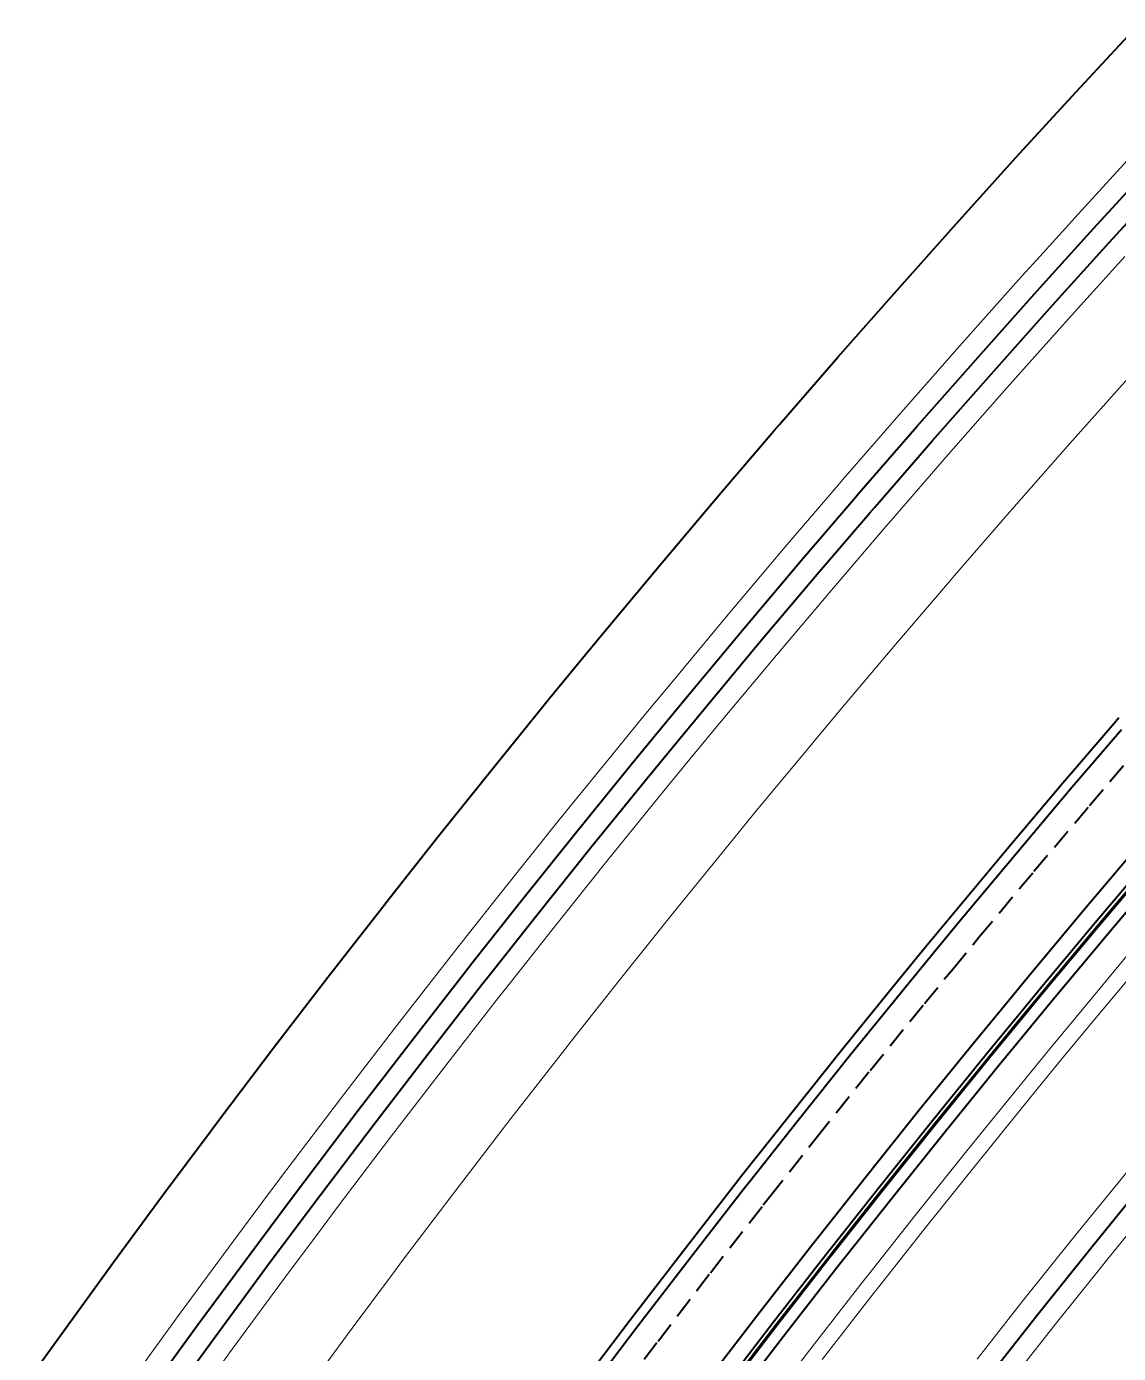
# Model space of a CAD drawing. Header units: feet. Extents: x 85617 to 85865, y 436878 to 437298.
# Drawn here: x 85679.22 to 85705.19, y 437160.86 to 437192.42 of the extents above; entities that cross this region are included whole.
import ezdxf

# ---------------------------------------------------------------- set-up
doc = ezdxf.new("R2010")
doc.units = ezdxf.units.FT
doc.header["$MEASUREMENT"] = 0
for name, pattern in [('( Dashed )', [0.75, 0.5, -0.25]), ('AM-AS', [16, 10, -2, 2, -2]), ('BV-GELEIDERAIL', [16, 10, -3, -3]), ('VW-3-3_STREEP15-N', [6, 3, -3]), ('VW-DOORGETROKKEN_015-N', [0])]:
    doc.linetypes.add(name, pattern=pattern)
for name, color, linetype, lineweight in [('N-WE-AM-AS-G', 10, 'AM-AS', 13), ('N-WE-BV-GELEIDECONSTRUCTIE_ACHTERZIJDE-G', 210, 'Continuous', 40), ('N-WE-BV-GELEIDECONSTRUCTIE_GELEIDERAIL-G', 210, 'BV-GELEIDERAIL', 40), ('N-WE-BV-GELEIDECONSTRUCTIE_UITBUIGING-G', 30, '( Dashed )', 40), ('N-WE-BV-GELEIDECONSTRUCTIE_VOORZIJDE-G', 210, 'Continuous', 40), ('N-WE-GW-BERM-G', 90, 'Continuous', 40), ('N-WE-GW-GRONDWERKLIJN_TEEN-G', 90, 'Continuous', 0), ('N-WE-GW-WATERGANG_BODEM-G', 90, 'Continuous', 40), ('N-WE-GW-WATERGANG_INSTEEK-G', 90, 'Continuous', 40), ('N-WE-GW-WATERGANG_WATERLIJN_WINTERPEIL-G', 7, 'Continuous', 0), ('N-WE-GW-ZANDLIJN-G', 20, 'Continuous', 40), ('N-WE-VH-KANTVERHARDING-G', 7, 'Continuous', 0), ('N-WE-VH-VERHARDING_KNIKLIJN-G', 251, 'Continuous', 40), ('N-WE-VW-MARKERING_LANGS_STREEP_33_015-G', 7, 'VW-3-3_STREEP15-N', 0), ('N-WE-VW-MARKERING_LANGS_STREEP_DOORGETROKKEN_015-G', 7, 'VW-DOORGETROKKEN_015-N', 0)]:
    doc.layers.add(name, color=color, linetype=linetype, lineweight=lineweight)

msp = doc.modelspace()

# ---------------------------------------------------------------- linework, layer by layer
at = {"layer": 'N-WE-AM-AS-G'}
msp.add_polyline3d([(85701.425, 437159.443, 3), (85702.969, 437161.409, 3), (85704.53, 437163.363, 3), (85706.106, 437165.303, 3)], dxfattribs=at)
at = {"layer": 'N-WE-BV-GELEIDECONSTRUCTIE_ACHTERZIJDE-G'}
for points in [[(85695.428, 437160.244, 2.804), (85696.668, 437161.858, 2.804), (85697.918, 437163.463, 2.804), (85698.076, 437163.665, 2.804), (85699.179, 437165.061, 2.804), (85700.45, 437166.65, 2.804), (85701.732, 437168.23, 2.804), (85702.402, 437169.048, 2.804), (85703.024, 437169.802, 2.804), (85704.327, 437171.365, 2.804), (85705.641, 437172.919, 2.804)], [(85695.428, 437160.244, 3.594), (85696.668, 437161.858, 3.594), (85697.918, 437163.463, 3.594), (85698.076, 437163.665, 3.594), (85699.179, 437165.061, 3.594), (85700.45, 437166.65, 3.594), (85701.732, 437168.23, 3.594), (85702.402, 437169.048, 3.594), (85703.024, 437169.802, 3.594), (85704.327, 437171.365, 3.594), (85705.641, 437172.919, 3.594)]]:
    msp.add_polyline3d(points, dxfattribs=at)
at = {"layer": 'N-WE-BV-GELEIDECONSTRUCTIE_GELEIDERAIL-G'}
msp.add_polyline3d([(85695.746, 437160.001, 2.824), (85696.984, 437161.613, 2.824), (85698.233, 437163.217, 2.824), (85698.39, 437163.418, 2.824), (85699.492, 437164.812, 2.824), (85700.761, 437166.399, 2.824), (85702.042, 437167.977, 2.824), (85702.711, 437168.794, 2.824), (85703.332, 437169.547, 2.824), (85704.634, 437171.108, 2.824), (85705.945, 437172.66, 2.824)], dxfattribs=at)
at = {"layer": 'N-WE-BV-GELEIDECONSTRUCTIE_UITBUIGING-G'}
msp.add_polyline3d([(85693.001, 437159.523, 2.729), (85694.236, 437161.153, 2.729), (85695.481, 437162.775, 2.729), (85696.737, 437164.389, 2.729), (85696.896, 437164.591, 2.729), (85698.004, 437165.994, 2.729), (85699.282, 437167.591, 2.729), (85700.57, 437169.179, 2.729), (85701.244, 437170.001, 2.729), (85701.869, 437170.758, 2.729), (85703.178, 437172.329, 2.729), (85704.498, 437173.891, 2.729), (85705.713, 437175.311, 2.729)], dxfattribs=at)
at = {"layer": 'N-WE-BV-GELEIDECONSTRUCTIE_VOORZIJDE-G'}
for points in [[(85696.064, 437159.759, 2.844), (85697.301, 437161.368, 2.844), (85698.547, 437162.97, 2.844), (85698.705, 437163.171, 2.844), (85699.805, 437164.563, 2.844), (85701.073, 437166.148, 2.844), (85702.352, 437167.724, 2.844), (85703.02, 437168.54, 2.844), (85703.641, 437169.292, 2.844), (85704.94, 437170.851, 2.844), (85706.25, 437172.401, 2.844)], [(85696.064, 437159.759, 3.594), (85697.301, 437161.368, 3.594), (85698.547, 437162.97, 3.594), (85698.705, 437163.171, 3.594), (85699.805, 437164.563, 3.594), (85701.073, 437166.148, 3.594), (85702.352, 437167.724, 3.594), (85703.02, 437168.54, 3.594), (85703.641, 437169.292, 3.594), (85704.94, 437170.851, 3.594), (85706.25, 437172.401, 3.594)]]:
    msp.add_polyline3d(points, dxfattribs=at)
at = {"layer": 'N-WE-GW-BERM-G'}
msp.add_polyline3d([(85692.521, 437159.884, 2.699), (85693.758, 437161.517, 2.699), (85695.006, 437163.142, 2.699), (85696.265, 437164.759, 2.699), (85696.424, 437164.962, 2.699), (85697.535, 437166.367, 2.699), (85698.815, 437167.967, 2.699), (85700.105, 437169.558, 2.699), (85700.781, 437170.382, 2.699), (85701.407, 437171.141, 2.699), (85702.719, 437172.715, 2.699), (85704.041, 437174.28, 2.699), (85705.259, 437175.702, 2.699)], dxfattribs=at)
at = {"layer": 'N-WE-GW-GRONDWERKLIJN_TEEN-G'}
msp.add_polyline3d([(85685.723, 437159.78, 0), (85686.96, 437161.458, 0), (85687.871, 437162.681, 0), (85688.207, 437163.129, 0), (85689.466, 437164.791, 0), (85690.736, 437166.444, 0), (85692.017, 437168.089, 0), (85692.179, 437168.296, 0), (85693.309, 437169.726, 0), (85694.611, 437171.354, 0), (85695.925, 437172.973, 0), (85696.612, 437173.811, 0), (85697.249, 437174.583, 0), (85698.584, 437176.185, 0), (85699.929, 437177.777, 0), (85701.168, 437179.225, 0), (85701.286, 437179.361, 0), (85702.652, 437180.935, 0), (85704.029, 437182.501, 0), (85705.417, 437184.057, 0)], dxfattribs=at)
at = {"layer": 'N-WE-GW-WATERGANG_BODEM-G'}
for points in [[(85682.065, 437159.848, -1.25), (85683.302, 437161.551, -1.25), (85684.55, 437163.245, -1.25), (85685.471, 437164.48, -1.25), (85685.81, 437164.932, -1.25), (85687.081, 437166.61, -1.25), (85688.363, 437168.279, -1.25), (85689.656, 437169.94, -1.25), (85689.819, 437170.148, -1.25), (85690.96, 437171.592, -1.25), (85692.275, 437173.236, -1.25), (85693.601, 437174.871, -1.25), (85694.295, 437175.717, -1.25), (85694.938, 437176.496, -1.25), (85696.286, 437178.113, -1.25), (85697.644, 437179.721, -1.25), (85698.895, 437181.183, -1.25), (85699.013, 437181.32, -1.25), (85700.393, 437182.91, -1.25), (85701.784, 437184.49, -1.25), (85703.184, 437186.061, -1.25), (85703.618, 437186.543, -1.25), (85704.596, 437187.623, -1.25), (85706.017, 437189.175, -1.25)], [(85682.47, 437159.555, -1.25), (85683.705, 437161.256, -1.25), (85684.952, 437162.948, -1.25), (85685.871, 437164.18, -1.25), (85686.209, 437164.631, -1.25), (85687.478, 437166.307, -1.25), (85688.758, 437167.974, -1.25), (85690.049, 437169.632, -1.25), (85690.212, 437169.84, -1.25), (85691.351, 437171.281, -1.25), (85692.664, 437172.922, -1.25), (85693.988, 437174.554, -1.25), (85694.681, 437175.399, -1.25), (85695.323, 437176.178, -1.25), (85696.669, 437177.792, -1.25), (85698.025, 437179.397, -1.25), (85699.274, 437180.856, -1.25), (85699.392, 437180.993, -1.25), (85700.77, 437182.581, -1.25), (85702.158, 437184.158, -1.25), (85703.557, 437185.727, -1.25), (85703.99, 437186.208, -1.25), (85704.966, 437187.286, -1.25), (85706.385, 437188.836, -1.25)]]:
    msp.add_polyline3d(points, dxfattribs=at)
at = {"layer": 'N-WE-GW-WATERGANG_INSTEEK-G'}
msp.add_polyline3d([(85679.217, 437160.168, 0), (85680.037, 437161.31, 0), (85681.284, 437163.027, 0), (85682.542, 437164.735, 0), (85683.47, 437165.979, 0), (85683.812, 437166.435, 0), (85685.093, 437168.126, 0), (85686.385, 437169.809, 0), (85687.688, 437171.483, 0), (85687.853, 437171.692, 0), (85689.003, 437173.148, 0), (85690.328, 437174.804, 0), (85691.665, 437176.452, 0), (85692.364, 437177.305, 0), (85693.012, 437178.091, 0), (85694.371, 437179.72, 0), (85695.74, 437181.341, 0), (85697.001, 437182.814, 0), (85697.12, 437182.952, 0), (85698.511, 437184.555, 0), (85699.912, 437186.147, 0), (85701.324, 437187.731, 0), (85701.761, 437188.217, 0), (85702.747, 437189.305, 0), (85704.18, 437190.87, 0), (85705.623, 437192.424, 0)], dxfattribs=at)
at = {"layer": 'N-WE-GW-WATERGANG_WATERLIJN_WINTERPEIL-G'}
for points in [[(85681.659, 437160.14, -1), (85682.898, 437161.846, -1), (85684.149, 437163.543, -1), (85685.07, 437164.78, -1), (85685.41, 437165.232, -1), (85686.683, 437166.913, -1), (85687.967, 437168.585, -1), (85689.262, 437170.249, -1), (85689.426, 437170.457, -1), (85690.569, 437171.904, -1), (85691.886, 437173.55, -1), (85693.214, 437175.187, -1), (85693.909, 437176.034, -1), (85694.553, 437176.815, -1), (85695.903, 437178.435, -1), (85697.263, 437180.045, -1), (85698.516, 437181.509, -1), (85698.635, 437181.646, -1), (85700.017, 437183.239, -1), (85701.409, 437184.821, -1), (85702.812, 437186.395, -1), (85703.247, 437186.878, -1), (85704.226, 437187.959, -1), (85705.65, 437189.514, -1)], [(85682.876, 437159.263, -1), (85684.109, 437160.96, -1), (85685.353, 437162.65, -1), (85686.271, 437163.88, -1), (85686.609, 437164.331, -1), (85687.876, 437166.003, -1), (85689.154, 437167.668, -1), (85690.443, 437169.323, -1), (85690.606, 437169.531, -1), (85691.743, 437170.97, -1), (85693.054, 437172.609, -1), (85694.376, 437174.238, -1), (85695.067, 437175.082, -1), (85695.708, 437175.859, -1), (85697.052, 437177.471, -1), (85698.406, 437179.073, -1), (85699.653, 437180.53, -1), (85699.771, 437180.667, -1), (85701.146, 437182.252, -1), (85702.532, 437183.827, -1), (85703.929, 437185.393, -1), (85704.361, 437185.873, -1), (85705.335, 437186.95, -1)]]:
    msp.add_polyline3d(points, dxfattribs=at)
at = {"layer": 'N-WE-GW-ZANDLIJN-G'}
for points in [[(85692.336, 437160.024, 0), (85693.574, 437161.658, 0), (85694.823, 437163.284, 0), (85696.082, 437164.902, 0), (85696.241, 437165.105, 0), (85697.353, 437166.512, 0), (85698.634, 437168.113, 0), (85699.926, 437169.705, 0), (85700.601, 437170.53, 0), (85701.228, 437171.289, 0), (85702.541, 437172.864, 0), (85703.864, 437174.43, 0), (85705.083, 437175.854, 0), (85705.198, 437175.988, 0)], [(85692.336, 437160.024, 0), (85693.574, 437161.658, 0), (85694.823, 437163.284, 0), (85696.082, 437164.902, 0), (85696.241, 437165.105, 0), (85697.353, 437166.512, 0), (85698.634, 437168.113, 0), (85699.926, 437169.705, 0), (85700.601, 437170.53, 0), (85701.228, 437171.289, 0), (85702.541, 437172.864, 0), (85703.864, 437174.43, 0), (85705.083, 437175.854, 0), (85705.198, 437175.988, 0)], [(85695.817, 437159.947, 1.881), (85697.055, 437161.559, 1.881), (85698.303, 437163.162, 1.881), (85698.46, 437163.363, 1.881), (85699.562, 437164.756, 1.881), (85700.831, 437166.343, 1.881), (85702.111, 437167.92, 1.881), (85702.78, 437168.737, 1.881), (85703.401, 437169.49, 1.881), (85704.702, 437171.05, 1.881), (85706.013, 437172.602, 1.881)], [(85695.817, 437159.947, 1.881), (85697.055, 437161.559, 1.881), (85698.303, 437163.162, 1.881), (85698.46, 437163.363, 1.881), (85699.562, 437164.756, 1.881), (85700.831, 437166.343, 1.881), (85702.111, 437167.92, 1.881), (85702.78, 437168.737, 1.881), (85703.401, 437169.49, 1.881), (85704.702, 437171.05, 1.881), (85706.013, 437172.602, 1.881)], [(85695.837, 437159.932, 1.882), (85697.075, 437161.543, 1.882), (85698.323, 437163.146, 1.882), (85698.48, 437163.347, 1.882), (85699.581, 437164.741, 1.882), (85700.851, 437166.327, 1.882), (85702.13, 437167.904, 1.882), (85702.8, 437168.721, 1.882), (85703.421, 437169.474, 1.882), (85704.721, 437171.034, 1.882), (85706.033, 437172.586, 1.882)], [(85695.837, 437159.932, 1.882), (85697.075, 437161.543, 1.882), (85698.323, 437163.146, 1.882), (85698.48, 437163.347, 1.882), (85699.581, 437164.741, 1.882), (85700.851, 437166.327, 1.882), (85702.13, 437167.904, 1.882), (85702.8, 437168.721, 1.882), (85703.421, 437169.474, 1.882), (85704.721, 437171.034, 1.882), (85706.033, 437172.586, 1.882)], [(85702.196, 437160.429, 2), (85703.28, 437161.801, 2), (85704.53, 437163.363, 2), (85705.79, 437164.916, 2)], [(85702.196, 437160.429, 2), (85703.28, 437161.801, 2), (85704.53, 437163.363, 2), (85705.79, 437164.916, 2)]]:
    msp.add_polyline3d(points, dxfattribs=at)
at = {"layer": 'N-WE-VH-KANTVERHARDING-G'}
msp.add_polyline3d([(85696.612, 437159.341, 2.906), (85697.846, 437160.947, 2.906), (85699.09, 437162.545, 2.906), (85699.247, 437162.745, 2.906), (85700.344, 437164.134, 2.906), (85701.61, 437165.715, 2.906), (85702.885, 437167.288, 2.906), (85703.553, 437168.102, 2.906), (85704.171, 437168.852, 2.906), (85705.468, 437170.408, 2.906)], dxfattribs=at)
at = {"layer": 'N-WE-VH-VERHARDING_KNIKLIJN-G'}
msp.add_polyline3d([(85702.196, 437160.429, 3), (85703.28, 437161.801, 3), (85704.53, 437163.363, 3), (85705.79, 437164.916, 3)], dxfattribs=at)
at = {"layer": 'N-WE-VW-MARKERING_LANGS_STREEP_33_015-G'}
msp.add_polyline3d([(85698.142, 437160.717, 2.916), (85699.385, 437162.313, 2.916), (85699.542, 437162.513, 2.916), (85700.638, 437163.901, 2.916), (85701.902, 437165.48, 2.916), (85703.176, 437167.051, 2.916), (85703.842, 437167.864, 2.916), (85704.46, 437168.613, 2.916), (85705.755, 437170.166, 2.916)], dxfattribs=at)
at = {"layer": 'N-WE-VW-MARKERING_LANGS_STREEP_DOORGETROKKEN_015-G'}
for points in [[(85701.823, 437160.722, 2.988), (85702.908, 437162.097, 2.988), (85704.16, 437163.661, 2.988), (85705.422, 437165.216, 2.988)], [(85702.57, 437160.135, 2.988), (85703.652, 437161.505, 2.988), (85704.9, 437163.065, 2.988), (85706.158, 437164.615, 2.988)]]:
    msp.add_polyline3d(points, dxfattribs=at)

doc.saveas('drawing.dxf')
